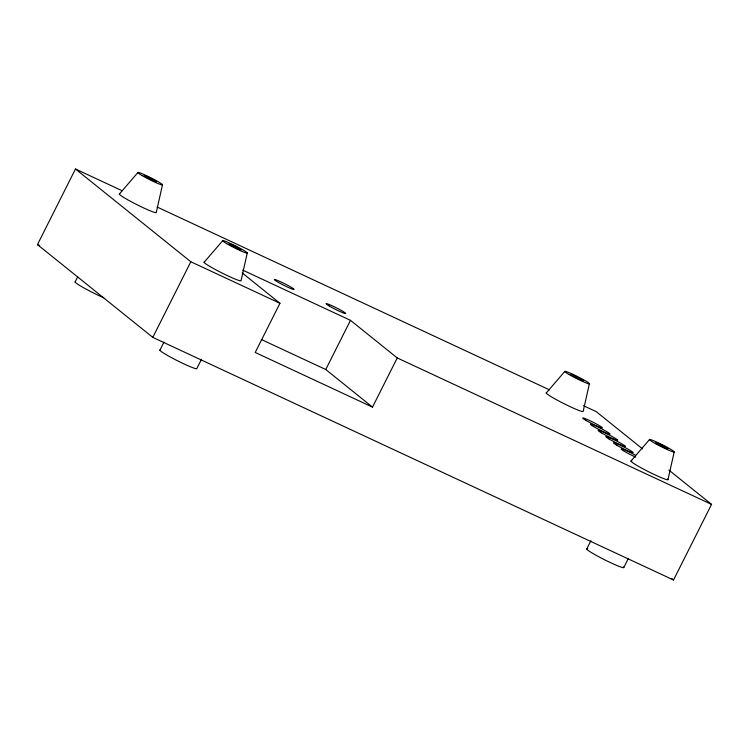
<?xml version="1.0" encoding="UTF-8"?>
<svg xmlns="http://www.w3.org/2000/svg" width="749" height="749" viewBox="0 0 749 749"><rect width="100%" height="100%" fill="white"/><g stroke="black" fill="none" stroke-linecap="round" stroke-linejoin="round"><path stroke-width="1.12" d="M162.505 184.741L156.298 212.379A20.71 1.657 26.7 0 1 136.412 204.411A20.71 1.657 26.7 0 1 119.681 193.832M247.282 252.928L241.075 280.557A20.71 1.657 26.7 0 1 221.198 272.599A20.71 1.657 26.7 0 1 204.468 262.01M589.397 383.647L583.19 411.285A20.71 1.657 26.7 0 1 563.314 403.318A20.71 1.657 26.7 0 1 546.583 392.738M667.977 479.669L674.184 451.965A13.81 1.105 26.7 0 0 656.171 441.816A13.81 1.105 26.7 0 0 655.206 443.483A13.81 1.105 26.7 0 0 674.184 451.965M668.866 470.054L711.55 504.386L673.52 579.998L152.796 337.378L37.45 244.614L75.48 169.002L122.143 190.742M75.106 282.045L77.681 276.924M152.796 337.378L190.826 261.766L75.48 169.002M159.883 350.223L164.012 342.031M201.5 359.248L196.865 368.471A20.71 1.657 26.7 0 1 176.979 360.503A20.71 1.657 26.7 0 1 160.249 349.923M242.199 272.926L279.957 303.289L255.222 352.47L372.506 407.119L397.242 357.938L350.485 320.338L242.723 270.127M372.506 407.119L325.759 369.519L350.485 320.338M586.785 548.923L590.905 540.731M623.758 567.583L628.402 558.361M119.316 194.131L137.853 172.579M204.102 262.319L222.631 240.766M546.218 393.038L564.746 371.495M631.004 461.019L649.523 439.541M157.14 207.052L549.541 389.883M583.48 405.696L596.204 411.622L642.52 448.876M190.826 261.766L279.957 303.289M397.242 357.938L711.55 504.386M261.307 339.494L325.759 369.519M37.45 244.614L39.575 245.606M671.703 578.537L673.52 579.998M667.621 479.014A20.71 1.657 26.7 0 1 657.819 476.158L653.259 474.042A20.71 1.657 26.7 0 1 631.903 460.991M635.723 457.133A11.048 0.889 26.7 0 1 621.183 449.016A11.048 0.889 26.7 0 1 635.508 455.27M623.402 566.918A20.71 1.657 26.7 0 1 613.609 564.072L609.04 561.956A20.71 1.657 26.7 0 1 587.693 548.895M103.727 297.774A20.71 1.657 26.7 0 1 83.158 287.494A20.71 1.657 26.7 0 1 75.471 281.746M275.426 279.677L274.574 279.489A11.048 0.889 26.7 0 0 277.654 281.97L279.789 283.178A11.048 0.889 26.7 0 0 293.056 289.367A11.048 0.889 26.7 0 0 288.693 285.856A11.048 0.889 26.7 0 0 275.426 279.677M585.933 420.395A11.048 0.889 26.7 0 0 602.187 427.969A11.048 0.889 26.7 0 0 589.435 420.461A11.048 0.889 26.7 0 0 585.933 420.395M593.639 426.593A11.048 0.889 26.7 0 0 609.892 434.167A11.048 0.889 26.7 0 0 597.14 426.658A11.048 0.889 26.7 0 0 593.639 426.593M601.353 432.791A11.048 0.889 26.7 0 0 617.597 440.365A11.048 0.889 26.7 0 0 604.855 432.856A11.048 0.889 26.7 0 0 601.353 432.791M609.059 438.989A11.048 0.889 26.7 0 0 625.312 446.563A11.048 0.889 26.7 0 0 612.56 439.054A11.048 0.889 26.7 0 0 609.059 438.989M616.764 445.187A11.048 0.889 26.7 0 0 633.017 452.761A11.048 0.889 26.7 0 0 620.266 445.252A11.048 0.889 26.7 0 0 616.764 445.187M329.26 306.013A11.048 0.889 26.7 0 0 345.514 313.588A11.048 0.889 26.7 0 0 332.762 306.088A11.048 0.889 26.7 0 0 329.26 306.013M141.945 175.481A13.81 1.105 26.7 0 0 162.261 184.947A13.81 1.105 26.7 0 0 146.317 175.566A13.81 1.105 26.7 0 0 141.945 175.481M146.064 177.073A6.9 0.552 26.7 0 0 156.213 181.801A6.9 0.552 26.7 0 0 148.246 177.11A6.9 0.552 26.7 0 0 146.064 177.073M226.732 243.659A13.81 1.105 26.7 0 0 247.039 253.125A13.81 1.105 26.7 0 0 231.104 243.743A13.81 1.105 26.7 0 0 226.732 243.659M230.842 245.251A6.9 0.552 26.7 0 0 241 249.988A6.9 0.552 26.7 0 0 233.033 245.298A6.9 0.552 26.7 0 0 230.842 245.251M568.847 374.388A13.81 1.105 26.7 0 0 589.154 383.853A13.81 1.105 26.7 0 0 573.219 374.472A13.81 1.105 26.7 0 0 568.847 374.388M572.957 375.979A6.9 0.552 26.7 0 0 583.115 380.707A6.9 0.552 26.7 0 0 575.148 376.017A6.9 0.552 26.7 0 0 572.957 375.979M657.744 444.166A6.9 0.552 26.7 0 0 667.902 448.894A6.9 0.552 26.7 0 0 659.925 444.204A6.9 0.552 26.7 0 0 657.744 444.166"/></g></svg>
